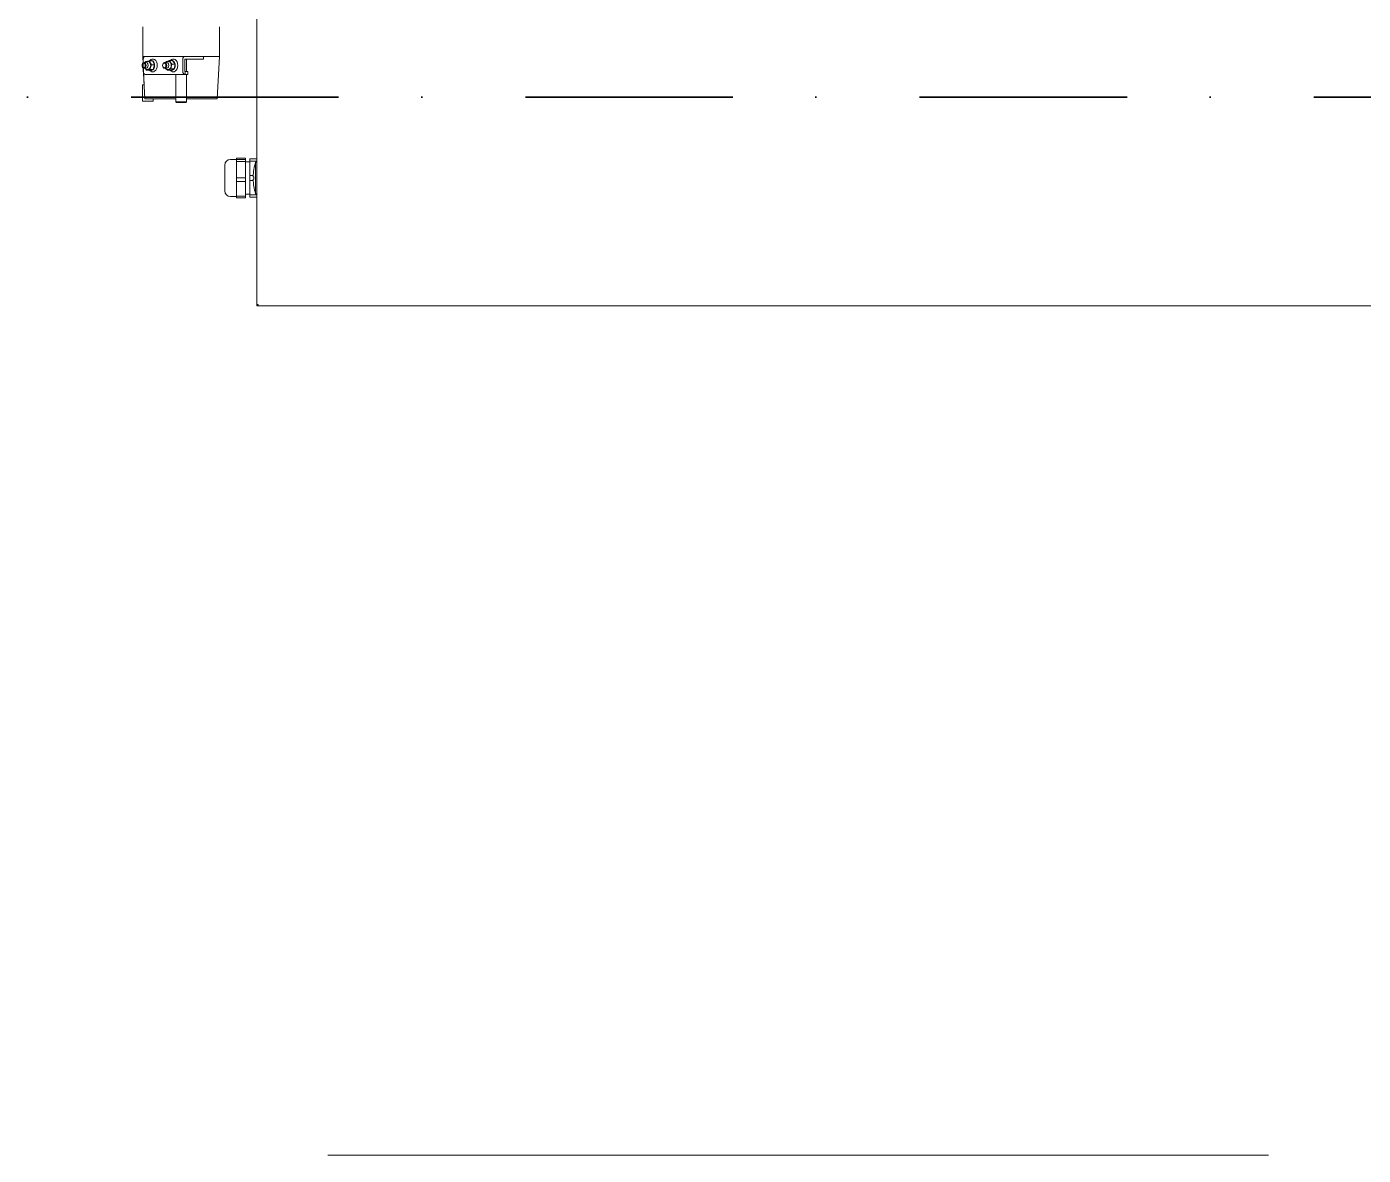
# Model space of a CAD drawing. Header units: millimetres. Extents: x 1322820 to 1391563, y 1051909 to 1098256.
# Drawn here: x 1329657 to 1330794, y 1081421 to 1082381 of the extents above; entities that cross this region are included whole.
import ezdxf
from ezdxf.enums import TextEntityAlignment as Align

# ---------------------------------------------------------------- set-up
doc = ezdxf.new("R2010")
doc.units = ezdxf.units.MM
doc.header["$MEASUREMENT"] = 0
doc.linetypes.add('AStair_dashed', pattern=[1800, 800, -1000])
doc.linetypes.add('Dot & Dashed', pattern=[335.138881, 176.388884, -88.194442, 0, -70.555556])
doc.layers.get('0').update_dxf_attribs({"true_color": 0x787878})
for name, color, linetype, lineweight, true_color in [('instalatii - echipamente_Pen_No__21', 7, 'Continuous', 20, 0x787878), ('New_arhitectura - axe_Pen_No__201', 7, 'Continuous', 35, 0x787878), ('New_instalatii - echipamente_Pen_No__21', 7, 'Continuous', 20, 0x787878)]:
    doc.layers.add(name, color=color, linetype=linetype, lineweight=lineweight, true_color=true_color)
doc.layers.add('New_arhitectura - axe', color=7, linetype='Continuous', true_color=0x787878)
doc.styles.add('GENERATED_STYLE_1', font='arialbd.ttf')

# ---------------------------------------------------------------- blocks, each defined once
blk = doc.blocks.new('Standard grid marker_8')
at = {"layer": 'New_arhitectura - axe_Pen_No__201', "linetype": 'Dot & Dashed', "lineweight": 35}
blk.add_line((1000, 0), (22646.9, 0), dxfattribs=at)
at = {"layer": 'New_arhitectura - axe_Pen_No__201', "lineweight": 35, "style": 'GENERATED_STYLE_1'}
blk.add_attdef('AC_MarkerText_1', text='', height=125, rotation=180, dxfattribs=at).set_placement((23752.9, 6.1), align=Align.MIDDLE_CENTER)
blk = doc.blocks.new('terasa')
at = {"layer": 'instalatii - echipamente_Pen_No__21', "linetype": 'Continuous', "lineweight": 20}
for p, q in [((1329852.642, 1082144.49), (1329852.642, 1084298.021)), ((1329755.719, 1082355.376), (1329755.719, 1082380.596)), ((1329820.994, 1082380.596), (1329820.994, 1082355.376)), ((1329755.719, 1082355.376), (1329756.008, 1082349.85)), ((1329755.719, 1082355.376), (1329789.746, 1082355.376)), ((1329756.187, 1082352.904), (1329756.187, 1082349.978)), ((1329758.244, 1082351.167), (1329758.141, 1082350.835)), ((1329761.255, 1082351.63), (1329758.244, 1082351.167)), ((1329760.033, 1082351.173), (1329759.334, 1082351.173)), ((1329764.052, 1082351.63), (1329761.255, 1082351.63)), ((1329763.043, 1082348.174), (1329761.255, 1082351.63)), ((1329761.485, 1082351.63), (1329762.008, 1082352.153)), ((1329764.052, 1082351.63), (1329765.841, 1082348.174)), ((1329778.3, 1082351.848), (1329776.429, 1082351.139)), ((1329777.516, 1082351.173), (1329776.817, 1082351.173)), ((1329780.441, 1082348.82), (1329778.3, 1082351.848)), ((1329781.098, 1082351.848), (1329778.3, 1082351.848)), ((1329779.187, 1082351.848), (1329779.492, 1082352.153)), ((1329781.098, 1082351.848), (1329783.239, 1082348.82)), ((1329789.746, 1082355.376), (1329791.503, 1082355.376)), ((1329789.755, 1082352.904), (1329789.755, 1082342.519)), ((1329791.503, 1082355.376), (1329793.485, 1082355.376)), ((1329805.14, 1082352.904), (1329791.503, 1082352.904)), ((1329791.503, 1082352.904), (1329791.503, 1082342.519)), ((1329792.807, 1082352.904), (1329792.807, 1082342.519)), ((1329793.485, 1082355.376), (1329820.994, 1082355.376)), ((1329805.14, 1082352.904), (1329807.458, 1082352.904)), ((1329807.458, 1082355.376), (1329807.458, 1082352.904)), ((1329820.994, 1082355.376), (1329819.102, 1082319.277)), ((1329756.187, 1082345.445), (1329756.187, 1082342.519)), ((1329756.462, 1082341.186), (1329757.611, 1082319.277)), ((1329758.634, 1082350.184), (1329756.886, 1082350.184)), ((1329758.634, 1082345.239), (1329756.886, 1082345.239)), ((1329757.935, 1082340.047), (1329791.503, 1082340.047)), ((1329758.49, 1082344.414), (1329758.811, 1082343.793)), ((1329758.811, 1082343.793), (1329761.822, 1082344.256)), ((1329761.609, 1082343.793), (1329758.811, 1082343.793)), ((1329760.033, 1082344.25), (1329759.334, 1082344.25)), ((1329761.485, 1082343.793), (1329762.008, 1082343.27)), ((1329764.619, 1082344.256), (1329761.609, 1082343.793)), ((1329761.822, 1082344.256), (1329763.043, 1082348.174)), ((1329764.619, 1082344.256), (1329761.822, 1082344.256)), ((1329765.841, 1082348.174), (1329763.043, 1082348.174)), ((1329765.841, 1082348.174), (1329764.619, 1082344.256)), ((1329776.118, 1082350.184), (1329774.369, 1082350.184)), ((1329776.118, 1082345.239), (1329774.369, 1082345.239)), ((1329775.375, 1082350.74), (1329775.358, 1082350.652)), ((1329775.62, 1082350.832), (1329775.375, 1082350.74)), ((1329776.192, 1082344.339), (1329776.733, 1082343.575)), ((1329776.733, 1082343.575), (1329779.658, 1082344.683)), ((1329779.53, 1082343.575), (1329776.733, 1082343.575)), ((1329777.516, 1082344.25), (1329776.817, 1082344.25)), ((1329779.187, 1082343.575), (1329779.492, 1082343.27)), ((1329782.455, 1082344.683), (1329779.53, 1082343.575)), ((1329779.658, 1082344.683), (1329780.441, 1082348.82)), ((1329782.455, 1082344.683), (1329779.658, 1082344.683)), ((1329783.239, 1082348.82), (1329780.441, 1082348.82)), ((1329783.239, 1082348.82), (1329782.455, 1082344.683)), ((1329783.906, 1082340.047), (1329783.906, 1082316.805)), ((1329791.503, 1082342.519), (1329791.853, 1082342.519)), ((1329791.503, 1082340.047), (1329791.853, 1082340.047)), ((1329791.853, 1082342.519), (1329793.951, 1082342.519)), ((1329791.853, 1082340.047), (1329791.853, 1082342.519)), ((1329793.951, 1082340.047), (1329791.853, 1082340.047)), ((1329792.807, 1082340.047), (1329792.807, 1082316.805)), ((1329793.951, 1082342.519), (1329793.951, 1082340.047)), ((1329755.633, 1082331.145), (1329756.989, 1082331.145)), ((1329755.633, 1082317.299), (1329755.633, 1082331.145)), ((1329764.534, 1082317.299), (1329755.633, 1082317.299)), ((1329757.611, 1082319.277), (1329783.906, 1082319.277)), ((1329764.534, 1082317.299), (1329764.534, 1082319.277)), ((1329792.807, 1082319.277), (1329819.102, 1082319.277)), ((1329783.906, 1082316.805), (1329792.807, 1082316.805)), ((1329784.4, 1082316.31), (1329783.906, 1082316.805)), ((1329792.312, 1082316.31), (1329784.4, 1082316.31)), ((1329792.312, 1082316.31), (1329792.807, 1082316.805)), ((1329825.444, 1082241.145), (1329825.444, 1082262.904)), ((1329835.334, 1082267.849), (1329830.389, 1082267.849)), ((1329843.246, 1082268.896), (1329835.334, 1082268.896)), ((1329835.334, 1082268.896), (1329835.334, 1082267.691)), ((1329843.246, 1082267.691), (1329835.334, 1082267.691)), ((1329835.334, 1082266.015), (1329835.334, 1082267.691)), ((1329843.246, 1082266.015), (1329835.334, 1082266.015)), ((1329835.334, 1082266.015), (1329835.334, 1082252.094)), ((1329843.246, 1082268.896), (1329843.246, 1082267.691)), ((1329843.246, 1082266.015), (1329843.246, 1082267.691)), ((1329843.246, 1082266.015), (1329843.246, 1082252.094)), ((1329846.708, 1082265.871), (1329843.246, 1082265.871)), ((1329852.642, 1082268.349), (1329846.708, 1082268.349)), ((1329846.708, 1082268.349), (1329846.708, 1082268.338)), ((1329852.642, 1082268.338), (1329846.708, 1082268.338)), ((1329846.708, 1082266.337), (1329846.708, 1082268.338)), ((1329852.642, 1082266.337), (1329846.708, 1082266.337)), ((1329846.708, 1082266.337), (1329846.708, 1082254.008)), ((1329851.653, 1082265.376), (1329851.653, 1082238.673)), ((1329852.642, 1082265.376), (1329851.653, 1082265.376)), ((1329843.246, 1082252.094), (1329835.334, 1082252.094)), ((1329835.334, 1082249.143), (1329835.334, 1082252.094)), ((1329843.246, 1082249.143), (1329835.334, 1082249.143)), ((1329835.334, 1082249.143), (1329835.334, 1082236.428)), ((1329843.246, 1082249.143), (1329843.246, 1082252.094)), ((1329843.246, 1082249.143), (1329843.246, 1082236.428)), ((1329849.718, 1082254.008), (1329846.708, 1082254.008)), ((1329846.708, 1082250.012), (1329846.708, 1082254.008)), ((1329849.719, 1082250.012), (1329846.708, 1082250.012)), ((1329846.708, 1082250.012), (1329846.708, 1082237.695)), ((1329850.136, 1082253.014), (1329849.685, 1082253.014)), ((1329849.685, 1082251.036), (1329850.136, 1082251.036)), ((1329846.708, 1082238.178), (1329843.246, 1082238.178)), ((1329852.642, 1082237.695), (1329846.708, 1082237.695)), ((1329846.708, 1082235.7), (1329846.708, 1082237.695)), ((1329852.642, 1082238.673), (1329851.653, 1082238.673)), ((1329835.334, 1082236.2), (1329830.389, 1082236.2)), ((1329843.246, 1082236.428), (1329835.334, 1082236.428)), ((1329835.334, 1082235.153), (1329835.334, 1082236.428)), ((1329843.246, 1082235.153), (1329835.334, 1082235.153)), ((1329843.246, 1082235.153), (1329843.246, 1082236.428)), ((1329852.642, 1082235.7), (1329846.708, 1082235.7)), ((1331237.257, 1082143.233), (1329853.899, 1082143.233))]:
    blk.add_line(p, q, dxfattribs=at)
at = {"layer": 'instalatii - echipamente_Pen_No__21', "linetype": 'Continuous', "lineweight": 20, "flags": 128}
for points in [[(1329759.334, 1082351.173), (1329759.288, 1082351.173), (1329759.274, 1082351.173), (1329759.256, 1082351.173), (1329759.237, 1082351.173), (1329759.226, 1082351.173), (1329759.215, 1082351.172), (1329759.204, 1082351.172), (1329759.192, 1082351.172), (1329759.18, 1082351.172), (1329759.168, 1082351.171), (1329759.155, 1082351.171), (1329759.142, 1082351.17), (1329759.129, 1082351.169), (1329759.116, 1082351.169), (1329759.103, 1082351.168), (1329759.089, 1082351.167), (1329759.076, 1082351.166), (1329759.062, 1082351.164), (1329759.049, 1082351.163), (1329759.035, 1082351.162), (1329759.021, 1082351.16), (1329759.008, 1082351.158), (1329758.994, 1082351.156), (1329758.98, 1082351.154), (1329758.966, 1082351.152), (1329758.951, 1082351.149), (1329758.936, 1082351.146), (1329758.922, 1082351.143), (1329758.906, 1082351.14), (1329758.891, 1082351.137), (1329758.875, 1082351.133), (1329758.858, 1082351.129), (1329758.842, 1082351.125), (1329758.824, 1082351.12), (1329758.807, 1082351.115), (1329758.788, 1082351.11), (1329758.769, 1082351.104), (1329758.75, 1082351.098), (1329758.73, 1082351.092), (1329758.709, 1082351.085), (1329758.688, 1082351.078), (1329758.667, 1082351.071), (1329758.645, 1082351.064), (1329758.623, 1082351.056), (1329758.601, 1082351.048), (1329758.578, 1082351.04), (1329758.555, 1082351.032), (1329758.533, 1082351.023), (1329758.51, 1082351.015), (1329758.488, 1082351.006), (1329758.465, 1082350.997), (1329758.443, 1082350.988), (1329758.421, 1082350.98), (1329758.4, 1082350.971), (1329758.379, 1082350.962), (1329758.358, 1082350.953), (1329758.338, 1082350.944), (1329758.319, 1082350.936), (1329758.3, 1082350.927), (1329758.282, 1082350.919), (1329758.264, 1082350.911), (1329758.247, 1082350.902), (1329758.231, 1082350.894), (1329758.215, 1082350.886), (1329758.199, 1082350.878), (1329758.184, 1082350.869), (1329758.169, 1082350.861), (1329758.154, 1082350.852), (1329758.139, 1082350.844), (1329758.125, 1082350.835), (1329758.111, 1082350.826), (1329758.096, 1082350.816), (1329758.082, 1082350.807), (1329758.067, 1082350.797), (1329758.053, 1082350.787), (1329758.038, 1082350.777), (1329758.023, 1082350.766), (1329758.008, 1082350.755), (1329757.993, 1082350.743), (1329757.977, 1082350.731), (1329757.961, 1082350.719), (1329757.945, 1082350.707), (1329757.929, 1082350.694), (1329757.913, 1082350.681), (1329757.897, 1082350.668), (1329757.88, 1082350.655), (1329757.864, 1082350.642), (1329757.848, 1082350.629), (1329757.832, 1082350.616), (1329757.816, 1082350.603), (1329757.801, 1082350.59), (1329757.785, 1082350.577), (1329757.77, 1082350.564), (1329757.756, 1082350.551), (1329757.741, 1082350.539), (1329757.728, 1082350.527), (1329757.714, 1082350.515), (1329757.701, 1082350.504), (1329757.689, 1082350.493), (1329757.677, 1082350.482), (1329757.666, 1082350.472), (1329757.656, 1082350.463), (1329757.645, 1082350.453), (1329757.636, 1082350.444), (1329757.626, 1082350.435), (1329757.617, 1082350.426), (1329757.609, 1082350.418), (1329757.6, 1082350.41), (1329757.592, 1082350.402), (1329757.585, 1082350.394), (1329757.577, 1082350.386), (1329757.57, 1082350.378), (1329757.563, 1082350.371), (1329757.556, 1082350.363), (1329757.543, 1082350.349), (1329757.53, 1082350.334), (1329757.517, 1082350.319), (1329757.504, 1082350.305), (1329757.492, 1082350.29), (1329757.48, 1082350.276), (1329757.469, 1082350.263), (1329757.459, 1082350.25), (1329757.449, 1082350.238), (1329757.44, 1082350.227), (1329757.432, 1082350.218), (1329757.405, 1082350.184)], [(1329776.817, 1082351.173), (1329776.772, 1082351.173), (1329776.757, 1082351.173), (1329776.74, 1082351.173), (1329776.72, 1082351.173), (1329776.71, 1082351.173), (1329776.699, 1082351.172), (1329776.687, 1082351.172), (1329776.676, 1082351.172), (1329776.664, 1082351.172), (1329776.651, 1082351.171), (1329776.639, 1082351.171), (1329776.626, 1082351.17), (1329776.613, 1082351.169), (1329776.6, 1082351.169), (1329776.586, 1082351.168), (1329776.573, 1082351.167), (1329776.559, 1082351.166), (1329776.546, 1082351.164), (1329776.532, 1082351.163), (1329776.518, 1082351.162), (1329776.505, 1082351.16), (1329776.491, 1082351.158), (1329776.477, 1082351.156), (1329776.463, 1082351.154), (1329776.449, 1082351.152), (1329776.435, 1082351.149), (1329776.42, 1082351.146), (1329776.405, 1082351.143), (1329776.39, 1082351.14), (1329776.374, 1082351.137), (1329776.358, 1082351.133), (1329776.342, 1082351.129), (1329776.325, 1082351.125), (1329776.308, 1082351.12), (1329776.29, 1082351.115), (1329776.272, 1082351.11), (1329776.253, 1082351.104), (1329776.233, 1082351.098), (1329776.213, 1082351.092), (1329776.193, 1082351.085), (1329776.172, 1082351.078), (1329776.15, 1082351.071), (1329776.128, 1082351.064), (1329776.106, 1082351.056), (1329776.084, 1082351.048), (1329776.061, 1082351.04), (1329776.039, 1082351.032), (1329776.016, 1082351.023), (1329775.994, 1082351.015), (1329775.971, 1082351.006), (1329775.949, 1082350.997), (1329775.926, 1082350.988), (1329775.905, 1082350.98), (1329775.883, 1082350.971), (1329775.862, 1082350.962), (1329775.842, 1082350.953), (1329775.822, 1082350.944), (1329775.802, 1082350.936), (1329775.783, 1082350.927), (1329775.765, 1082350.919), (1329775.748, 1082350.911), (1329775.731, 1082350.902), (1329775.714, 1082350.894), (1329775.698, 1082350.886), (1329775.683, 1082350.878), (1329775.667, 1082350.869), (1329775.652, 1082350.861), (1329775.637, 1082350.852), (1329775.623, 1082350.844), (1329775.608, 1082350.835), (1329775.594, 1082350.826), (1329775.58, 1082350.816), (1329775.565, 1082350.807), (1329775.551, 1082350.797), (1329775.536, 1082350.787), (1329775.522, 1082350.777), (1329775.507, 1082350.766), (1329775.492, 1082350.755), (1329775.476, 1082350.743), (1329775.461, 1082350.731), (1329775.445, 1082350.719), (1329775.429, 1082350.707), (1329775.413, 1082350.694), (1329775.396, 1082350.681), (1329775.38, 1082350.668), (1329775.364, 1082350.655), (1329775.348, 1082350.642), (1329775.332, 1082350.629), (1329775.316, 1082350.616), (1329775.3, 1082350.603), (1329775.284, 1082350.59), (1329775.269, 1082350.577), (1329775.254, 1082350.564), (1329775.239, 1082350.551), (1329775.225, 1082350.539), (1329775.211, 1082350.527), (1329775.198, 1082350.515), (1329775.185, 1082350.504), (1329775.173, 1082350.493), (1329775.161, 1082350.482), (1329775.15, 1082350.472), (1329775.139, 1082350.463), (1329775.129, 1082350.453), (1329775.119, 1082350.444), (1329775.11, 1082350.435), (1329775.101, 1082350.426), (1329775.092, 1082350.418), (1329775.084, 1082350.41), (1329775.076, 1082350.402), (1329775.068, 1082350.394), (1329775.06, 1082350.386), (1329775.053, 1082350.378), (1329775.046, 1082350.371), (1329775.039, 1082350.363), (1329775.026, 1082350.349), (1329775.013, 1082350.334), (1329775, 1082350.319), (1329774.988, 1082350.305), (1329774.975, 1082350.29), (1329774.964, 1082350.276), (1329774.952, 1082350.263), (1329774.942, 1082350.25), (1329774.932, 1082350.238), (1329774.923, 1082350.227), (1329774.916, 1082350.218), (1329774.889, 1082350.184)], [(1329757.405, 1082345.239), (1329757.425, 1082345.215), (1329757.431, 1082345.207), (1329757.438, 1082345.198), (1329757.447, 1082345.187), (1329757.456, 1082345.176), (1329757.466, 1082345.164), (1329757.476, 1082345.151), (1329757.488, 1082345.138), (1329757.499, 1082345.124), (1329757.511, 1082345.11), (1329757.523, 1082345.096), (1329757.536, 1082345.082), (1329757.548, 1082345.068), (1329757.562, 1082345.054), (1329757.569, 1082345.046), (1329757.576, 1082345.039), (1329757.583, 1082345.031), (1329757.591, 1082345.023), (1329757.599, 1082345.015), (1329757.608, 1082345.007), (1329757.617, 1082344.998), (1329757.626, 1082344.989), (1329757.636, 1082344.98), (1329757.646, 1082344.97), (1329757.657, 1082344.96), (1329757.668, 1082344.95), (1329757.68, 1082344.939), (1329757.692, 1082344.928), (1329757.706, 1082344.916), (1329757.719, 1082344.904), (1329757.734, 1082344.891), (1329757.748, 1082344.878), (1329757.763, 1082344.865), (1329757.779, 1082344.852), (1329757.795, 1082344.838), (1329757.811, 1082344.824), (1329757.828, 1082344.81), (1329757.845, 1082344.796), (1329757.862, 1082344.782), (1329757.879, 1082344.768), (1329757.896, 1082344.754), (1329757.914, 1082344.74), (1329757.931, 1082344.726), (1329757.948, 1082344.712), (1329757.966, 1082344.699), (1329757.983, 1082344.686), (1329758, 1082344.673), (1329758.017, 1082344.66), (1329758.033, 1082344.648), (1329758.049, 1082344.636), (1329758.065, 1082344.625), (1329758.081, 1082344.614), (1329758.097, 1082344.603), (1329758.113, 1082344.593), (1329758.129, 1082344.583), (1329758.145, 1082344.573), (1329758.161, 1082344.563), (1329758.177, 1082344.554), (1329758.194, 1082344.545), (1329758.21, 1082344.535), (1329758.227, 1082344.526), (1329758.244, 1082344.518), (1329758.262, 1082344.509), (1329758.28, 1082344.5), (1329758.298, 1082344.492), (1329758.317, 1082344.483), (1329758.337, 1082344.475), (1329758.357, 1082344.466), (1329758.378, 1082344.457), (1329758.399, 1082344.449), (1329758.421, 1082344.44), (1329758.443, 1082344.432), (1329758.466, 1082344.423), (1329758.488, 1082344.415), (1329758.511, 1082344.406), (1329758.535, 1082344.398), (1329758.558, 1082344.39), (1329758.581, 1082344.382), (1329758.605, 1082344.374), (1329758.628, 1082344.366), (1329758.651, 1082344.359), (1329758.674, 1082344.351), (1329758.696, 1082344.344), (1329758.718, 1082344.337), (1329758.74, 1082344.331), (1329758.761, 1082344.325), (1329758.781, 1082344.319), (1329758.801, 1082344.313), (1329758.82, 1082344.308), (1329758.838, 1082344.303), (1329758.856, 1082344.298), (1329758.873, 1082344.294), (1329758.89, 1082344.29), (1329758.905, 1082344.286), (1329758.921, 1082344.283), (1329758.936, 1082344.279), (1329758.95, 1082344.276), (1329758.965, 1082344.274), (1329758.978, 1082344.271), (1329758.992, 1082344.269), (1329759.005, 1082344.267), (1329759.018, 1082344.265), (1329759.03, 1082344.263), (1329759.043, 1082344.262), (1329759.055, 1082344.26), (1329759.067, 1082344.259), (1329759.079, 1082344.258), (1329759.092, 1082344.257), (1329759.104, 1082344.256), (1329759.116, 1082344.255), (1329759.128, 1082344.254), (1329759.14, 1082344.253), (1329759.151, 1082344.253), (1329759.163, 1082344.252), (1329759.175, 1082344.252), (1329759.186, 1082344.251), (1329759.197, 1082344.251), (1329759.208, 1082344.251), (1329759.218, 1082344.25), (1329759.228, 1082344.25), (1329759.247, 1082344.25), (1329759.265, 1082344.25), (1329759.28, 1082344.25), (1329759.334, 1082344.25)], [(1329774.889, 1082345.239), (1329774.908, 1082345.215), (1329774.914, 1082345.207), (1329774.922, 1082345.198), (1329774.93, 1082345.187), (1329774.939, 1082345.176), (1329774.949, 1082345.164), (1329774.96, 1082345.151), (1329774.971, 1082345.138), (1329774.983, 1082345.124), (1329774.995, 1082345.11), (1329775.007, 1082345.096), (1329775.019, 1082345.082), (1329775.032, 1082345.068), (1329775.045, 1082345.054), (1329775.052, 1082345.046), (1329775.059, 1082345.039), (1329775.067, 1082345.031), (1329775.075, 1082345.023), (1329775.083, 1082345.015), (1329775.091, 1082345.007), (1329775.1, 1082344.998), (1329775.109, 1082344.989), (1329775.119, 1082344.98), (1329775.129, 1082344.97), (1329775.14, 1082344.96), (1329775.151, 1082344.95), (1329775.163, 1082344.939), (1329775.176, 1082344.928), (1329775.189, 1082344.916), (1329775.203, 1082344.904), (1329775.217, 1082344.891), (1329775.232, 1082344.878), (1329775.247, 1082344.865), (1329775.263, 1082344.852), (1329775.279, 1082344.838), (1329775.295, 1082344.824), (1329775.312, 1082344.81), (1329775.328, 1082344.796), (1329775.345, 1082344.782), (1329775.363, 1082344.768), (1329775.38, 1082344.754), (1329775.397, 1082344.74), (1329775.415, 1082344.726), (1329775.432, 1082344.712), (1329775.449, 1082344.699), (1329775.466, 1082344.686), (1329775.483, 1082344.673), (1329775.5, 1082344.66), (1329775.516, 1082344.648), (1329775.533, 1082344.636), (1329775.549, 1082344.625), (1329775.565, 1082344.614), (1329775.581, 1082344.603), (1329775.597, 1082344.593), (1329775.613, 1082344.583), (1329775.628, 1082344.573), (1329775.645, 1082344.563), (1329775.661, 1082344.554), (1329775.677, 1082344.545), (1329775.694, 1082344.535), (1329775.711, 1082344.526), (1329775.728, 1082344.518), (1329775.745, 1082344.509), (1329775.763, 1082344.5), (1329775.782, 1082344.492), (1329775.801, 1082344.483), (1329775.82, 1082344.475), (1329775.84, 1082344.466), (1329775.861, 1082344.457), (1329775.882, 1082344.449), (1329775.904, 1082344.44), (1329775.926, 1082344.432), (1329775.949, 1082344.423), (1329775.972, 1082344.415), (1329775.995, 1082344.406), (1329776.018, 1082344.398), (1329776.041, 1082344.39), (1329776.065, 1082344.382), (1329776.088, 1082344.374), (1329776.111, 1082344.366), (1329776.134, 1082344.359), (1329776.157, 1082344.351), (1329776.179, 1082344.344), (1329776.201, 1082344.337), (1329776.223, 1082344.331), (1329776.244, 1082344.325), (1329776.264, 1082344.319), (1329776.284, 1082344.313), (1329776.303, 1082344.308), (1329776.322, 1082344.303), (1329776.339, 1082344.298), (1329776.356, 1082344.294), (1329776.373, 1082344.29), (1329776.389, 1082344.286), (1329776.404, 1082344.283), (1329776.419, 1082344.279), (1329776.434, 1082344.276), (1329776.448, 1082344.274), (1329776.462, 1082344.271), (1329776.475, 1082344.269), (1329776.488, 1082344.267), (1329776.501, 1082344.265), (1329776.514, 1082344.263), (1329776.526, 1082344.262), (1329776.539, 1082344.26), (1329776.551, 1082344.259), (1329776.563, 1082344.258), (1329776.575, 1082344.257), (1329776.587, 1082344.256), (1329776.599, 1082344.255), (1329776.611, 1082344.254), (1329776.623, 1082344.253), (1329776.635, 1082344.253), (1329776.647, 1082344.252), (1329776.658, 1082344.252), (1329776.669, 1082344.251), (1329776.68, 1082344.251), (1329776.691, 1082344.251), (1329776.701, 1082344.25), (1329776.712, 1082344.25), (1329776.731, 1082344.25), (1329776.748, 1082344.25), (1329776.763, 1082344.25), (1329776.817, 1082344.25)], [(1329850.276, 1082252.025), (1329850.276, 1082252.045), (1329850.276, 1082252.056), (1329850.276, 1082252.069), (1329850.276, 1082252.084), (1329850.276, 1082252.095), (1329850.276, 1082252.107), (1329850.276, 1082252.119), (1329850.276, 1082252.131), (1329850.276, 1082252.144), (1329850.275, 1082252.157), (1329850.275, 1082252.17), (1329850.275, 1082252.183), (1329850.275, 1082252.197), (1329850.274, 1082252.211), (1329850.274, 1082252.225), (1329850.273, 1082252.24), (1329850.273, 1082252.256), (1329850.272, 1082252.273), (1329850.271, 1082252.291), (1329850.27, 1082252.31), (1329850.269, 1082252.33), (1329850.269, 1082252.34), (1329850.268, 1082252.35), (1329850.268, 1082252.361), (1329850.267, 1082252.371), (1329850.267, 1082252.382), (1329850.266, 1082252.392), (1329850.265, 1082252.403), (1329850.265, 1082252.414), (1329850.264, 1082252.424), (1329850.263, 1082252.435), (1329850.263, 1082252.445), (1329850.262, 1082252.455), (1329850.261, 1082252.465), (1329850.26, 1082252.485), (1329850.259, 1082252.503), (1329850.258, 1082252.52), (1329850.256, 1082252.536), (1329850.255, 1082252.551), (1329850.254, 1082252.565), (1329850.253, 1082252.578), (1329850.252, 1082252.59), (1329850.251, 1082252.601), (1329850.25, 1082252.612), (1329850.248, 1082252.622), (1329850.247, 1082252.632), (1329850.246, 1082252.647), (1329850.244, 1082252.661), (1329850.242, 1082252.675), (1329850.24, 1082252.689), (1329850.238, 1082252.702), (1329850.236, 1082252.715), (1329850.235, 1082252.728), (1329850.233, 1082252.742), (1329850.231, 1082252.755), (1329850.229, 1082252.768), (1329850.227, 1082252.781), (1329850.225, 1082252.793), (1329850.223, 1082252.806), (1329850.221, 1082252.818), (1329850.219, 1082252.83), (1329850.216, 1082252.842), (1329850.214, 1082252.854), (1329850.211, 1082252.867), (1329850.207, 1082252.879), (1329850.204, 1082252.892), (1329850.2, 1082252.906), (1329850.196, 1082252.919), (1329850.191, 1082252.933), (1329850.187, 1082252.946), (1329850.182, 1082252.958), (1329850.178, 1082252.97), (1329850.174, 1082252.979), (1329850.169, 1082252.99), (1329850.164, 1082252.999), (1329850.157, 1082253.007), (1329850.148, 1082253.012), (1329850.136, 1082253.014)], [(1329850.136, 1082251.036), (1329850.147, 1082251.036), (1329850.157, 1082251.042), (1329850.164, 1082251.05), (1329850.169, 1082251.06), (1329850.174, 1082251.07), (1329850.178, 1082251.08), (1329850.182, 1082251.091), (1329850.187, 1082251.103), (1329850.191, 1082251.116), (1329850.196, 1082251.13), (1329850.2, 1082251.143), (1329850.204, 1082251.157), (1329850.207, 1082251.17), (1329850.211, 1082251.183), (1329850.214, 1082251.195), (1329850.216, 1082251.207), (1329850.219, 1082251.219), (1329850.221, 1082251.231), (1329850.223, 1082251.243), (1329850.225, 1082251.256), (1329850.227, 1082251.269), (1329850.229, 1082251.281), (1329850.231, 1082251.295), (1329850.233, 1082251.308), (1329850.235, 1082251.321), (1329850.236, 1082251.334), (1329850.238, 1082251.347), (1329850.24, 1082251.361), (1329850.242, 1082251.374), (1329850.244, 1082251.388), (1329850.246, 1082251.402), (1329850.247, 1082251.417), (1329850.248, 1082251.427), (1329850.25, 1082251.437), (1329850.251, 1082251.448), (1329850.252, 1082251.459), (1329850.253, 1082251.472), (1329850.254, 1082251.484), (1329850.255, 1082251.498), (1329850.256, 1082251.513), (1329850.258, 1082251.529), (1329850.259, 1082251.546), (1329850.26, 1082251.564), (1329850.261, 1082251.584), (1329850.262, 1082251.594), (1329850.263, 1082251.604), (1329850.263, 1082251.614), (1329850.264, 1082251.625), (1329850.265, 1082251.636), (1329850.265, 1082251.646), (1329850.266, 1082251.657), (1329850.267, 1082251.667), (1329850.267, 1082251.678), (1329850.268, 1082251.689), (1329850.268, 1082251.699), (1329850.269, 1082251.71), (1329850.269, 1082251.72), (1329850.27, 1082251.73), (1329850.271, 1082251.749), (1329850.272, 1082251.767), (1329850.272, 1082251.785), (1329850.273, 1082251.801), (1329850.274, 1082251.816), (1329850.274, 1082251.831), (1329850.274, 1082251.846), (1329850.275, 1082251.859), (1329850.275, 1082251.873), (1329850.275, 1082251.886), (1329850.276, 1082251.899), (1329850.276, 1082251.912), (1329850.276, 1082251.924), (1329850.276, 1082251.936), (1329850.276, 1082251.948), (1329850.276, 1082251.96), (1329850.276, 1082251.97), (1329850.276, 1082251.985), (1329850.276, 1082251.997), (1329850.276, 1082252.025)], [(1329853.829, 1082144.47), (1329853.738, 1082144.471), (1329853.724, 1082144.471), (1329853.708, 1082144.471), (1329853.691, 1082144.472), (1329853.673, 1082144.472), (1329853.654, 1082144.472), (1329853.634, 1082144.472), (1329853.613, 1082144.472), (1329853.591, 1082144.473), (1329853.569, 1082144.473), (1329853.546, 1082144.473), (1329853.522, 1082144.473), (1329853.497, 1082144.474), (1329853.472, 1082144.474), (1329853.447, 1082144.474), (1329853.421, 1082144.475), (1329853.396, 1082144.475), (1329853.369, 1082144.475), (1329853.343, 1082144.475), (1329853.317, 1082144.476), (1329853.291, 1082144.476), (1329853.265, 1082144.476), (1329853.239, 1082144.477), (1329853.213, 1082144.477), (1329853.187, 1082144.477), (1329853.162, 1082144.477), (1329853.137, 1082144.478), (1329853.112, 1082144.478), (1329853.088, 1082144.478), (1329853.064, 1082144.479), (1329853.041, 1082144.479), (1329853.018, 1082144.479), (1329852.996, 1082144.479), (1329852.975, 1082144.48), (1329852.954, 1082144.48), (1329852.934, 1082144.48), (1329852.915, 1082144.481), (1329852.896, 1082144.481), (1329852.878, 1082144.481), (1329852.862, 1082144.481), (1329852.846, 1082144.482), (1329852.831, 1082144.482), (1329852.817, 1082144.482), (1329852.804, 1082144.483), (1329852.792, 1082144.483), (1329852.78, 1082144.483), (1329852.77, 1082144.483), (1329852.751, 1082144.484), (1329852.735, 1082144.484), (1329852.721, 1082144.485), (1329852.709, 1082144.485), (1329852.695, 1082144.486), (1329852.684, 1082144.487), (1329852.673, 1082144.487), (1329852.662, 1082144.488), (1329852.652, 1082144.488)], [(1329853.878, 1082144.47), (1329853.868, 1082144.47), (1329853.858, 1082144.47), (1329853.847, 1082144.47), (1329853.837, 1082144.47)], [(1329853.878, 1082144.47), (1329853.879, 1082144.379), (1329853.879, 1082144.364), (1329853.879, 1082144.349), (1329853.88, 1082144.332), (1329853.88, 1082144.314), (1329853.88, 1082144.295), (1329853.88, 1082144.275), (1329853.88, 1082144.254), (1329853.881, 1082144.232), (1329853.881, 1082144.209), (1329853.881, 1082144.186), (1329853.881, 1082144.162), (1329853.882, 1082144.137), (1329853.882, 1082144.112), (1329853.882, 1082144.087), (1329853.882, 1082144.061), (1329853.883, 1082144.035), (1329853.883, 1082144.008), (1329853.883, 1082143.982), (1329853.884, 1082143.955), (1329853.884, 1082143.928), (1329853.884, 1082143.902), (1329853.884, 1082143.875), (1329853.885, 1082143.849), (1329853.885, 1082143.823), (1329853.885, 1082143.797), (1329853.886, 1082143.771), (1329853.886, 1082143.746), (1329853.886, 1082143.721), (1329853.886, 1082143.697), (1329853.887, 1082143.673), (1329853.887, 1082143.649), (1329853.887, 1082143.626), (1329853.888, 1082143.604), (1329853.888, 1082143.582), (1329853.888, 1082143.561), (1329853.888, 1082143.541), (1329853.889, 1082143.522), (1329853.889, 1082143.503), (1329853.889, 1082143.485), (1329853.89, 1082143.468), (1329853.89, 1082143.453), (1329853.89, 1082143.438), (1329853.89, 1082143.424), (1329853.891, 1082143.41), (1329853.891, 1082143.398), (1329853.891, 1082143.387), (1329853.892, 1082143.376), (1329853.892, 1082143.366), (1329853.892, 1082143.348), (1329853.893, 1082143.332), (1329853.893, 1082143.319), (1329853.894, 1082143.307), (1329853.894, 1082143.293), (1329853.895, 1082143.281), (1329853.895, 1082143.27), (1329853.896, 1082143.259), (1329853.896, 1082143.249), (1329853.897, 1082143.238)]]:
    blk.add_lwpolyline(points, dxfattribs=at)
at = {"layer": 'instalatii - echipamente_Pen_No__21', "linetype": 'AStair_dashed', "lineweight": 20, "flags": 128}
blk.add_lwpolyline([(1329852.642, 1082143.233), (1332621.873, 1082143.233), (1332621.873, 1081421.255), (1329852.642, 1081421.255)], close=True, dxfattribs=at)
at = {"layer": 'instalatii - echipamente_Pen_No__21', "linetype": 'Continuous', "lineweight": 20}
for centre, radius, start, end in [((1329830.389, 1082262.904), 4.945, 90, 180), ((1329895.726, 1082252.025), 46.051, 163.146062, 178.769392), ((1329895.726, 1082252.025), 46.051, 181.230608, 196.853938), ((1329830.389, 1082241.145), 4.945, 180, 270)]:
    blk.add_arc(centre, radius, start, end, dxfattribs=at)
for centre, major_axis, start_param, end_param in [((1329757.935, 1082352.904), (0, 2.473), 0, 1.57079633), ((1329760.033, 1082347.711), (0, 3.462), 3.14159265, 6.28318531), ((1329762.83, 1082347.711), (0, 4.298), 2.57450326, 6.85027471), ((1329764.229, 1082347.711), (0, 5.44), 0.41584731, 0.78539816), ((1329764.229, 1082347.711), (0, 5.44), 5.867338, 6.69903261), ((1329764.229, 1082347.711), (0, 5.44), 3.55743996, 5.867338), ((1329777.516, 1082347.711), (0, 3.462), 3.14159265, 6.28318531), ((1329781.712, 1082347.711), (0, 5.44), 0.41584731, 0.78539816), ((1329780.314, 1082347.711), (0, 4.298), 2.76255378, 6.66222418), ((1329781.712, 1082347.711), (0, 5.44), 5.867338, 6.69903261), ((1329781.712, 1082347.711), (0, 5.44), 3.55743996, 5.867338), ((1329791.503, 1082352.904), (0, 2.473), 0, 1.57079633), ((1329757.935, 1082342.519), (0, 2.473), 1.57079633, 3.14159265), ((1329758.634, 1082347.711), (0, 2.473), 3.14159265, 6.28318531), ((1329764.229, 1082347.711), (0, 5.44), 2.35619449, 2.72574535), ((1329764.229, 1082347.711), (0, 5.44), 2.72574535, 3.55743996), ((1329776.118, 1082347.711), (0, 2.473), 3.14159265, 6.28318531), ((1329781.712, 1082347.711), (0, 5.44), 2.35619449, 2.72574535), ((1329781.712, 1082347.711), (0, 5.44), 2.72574535, 3.55743996), ((1329791.503, 1082342.519), (0, 2.473), 1.57079633, 3.14159265)]:
    blk.add_ellipse(centre, major_axis=major_axis, ratio=0.70710678, start_param=start_param, end_param=end_param, dxfattribs=at)
for centre, major_axis in [((1329756.886, 1082347.711), (0, 2.473)), ((1329756.536, 1082347.711), (0, 1.978)), ((1329774.369, 1082347.711), (0, 2.473)), ((1329774.02, 1082347.711), (0, 1.978))]:
    blk.add_ellipse(centre, major_axis=major_axis, ratio=0.70710678, dxfattribs=at)
at = {"layer": 'New_instalatii - echipamente_Pen_No__21', "linetype": 'Continuous', "lineweight": 20, "flags": 128}
blk.add_lwpolyline([(1329755.719, 1082380.596), (1329755.719, 1082355.376), (1329756.989, 1082331.145), (1329755.633, 1082331.145), (1329755.633, 1082317.299), (1329764.534, 1082317.299), (1329764.534, 1082319.277), (1329783.906, 1082319.277), (1329783.906, 1082316.805), (1329784.4, 1082316.31), (1329792.312, 1082316.31), (1329792.807, 1082316.805), (1329792.807, 1082319.277), (1329819.102, 1082319.277), (1329820.994, 1082355.376), (1329820.994, 1082380.596)], dxfattribs=at)
blk.add_lwpolyline([(1329852.642, 1082380.596), (1329852.642, 1082268.338), (1329846.708, 1082268.338), (1329846.708, 1082265.871), (1329843.246, 1082265.871), (1329843.246, 1082268.896), (1329835.334, 1082268.896), (1329835.334, 1082267.849), (1329830.389, 1082267.849, 0.41421356), (1329825.444, 1082262.904), (1329825.444, 1082241.145, 0.41421356), (1329830.389, 1082236.2), (1329835.334, 1082236.2), (1329835.334, 1082235.153), (1329843.246, 1082235.153), (1329843.246, 1082238.178), (1329846.708, 1082238.178), (1329846.708, 1082235.7), (1329852.642, 1082235.7), (1329852.642, 1082143.233), (1330521.708, 1082143.233), (1330884.919, 1082143.233), (1331237.257, 1082143.233), (1332621.873, 1082143.233)], format="xyb", dxfattribs=at)
at = {"layer": 'New_arhitectura - axe', "linetype": 'Continuous', "lineweight": 13, "zscale": 1000, "rotation": 180}
blk.add_blockref('Standard grid marker_8', (1346678.502, 1082320.6), dxfattribs=at)

msp = doc.modelspace()

# ---------------------------------------------------------------- block references
msp.add_blockref('terasa', (0, 0))

doc.saveas('drawing.dxf')
